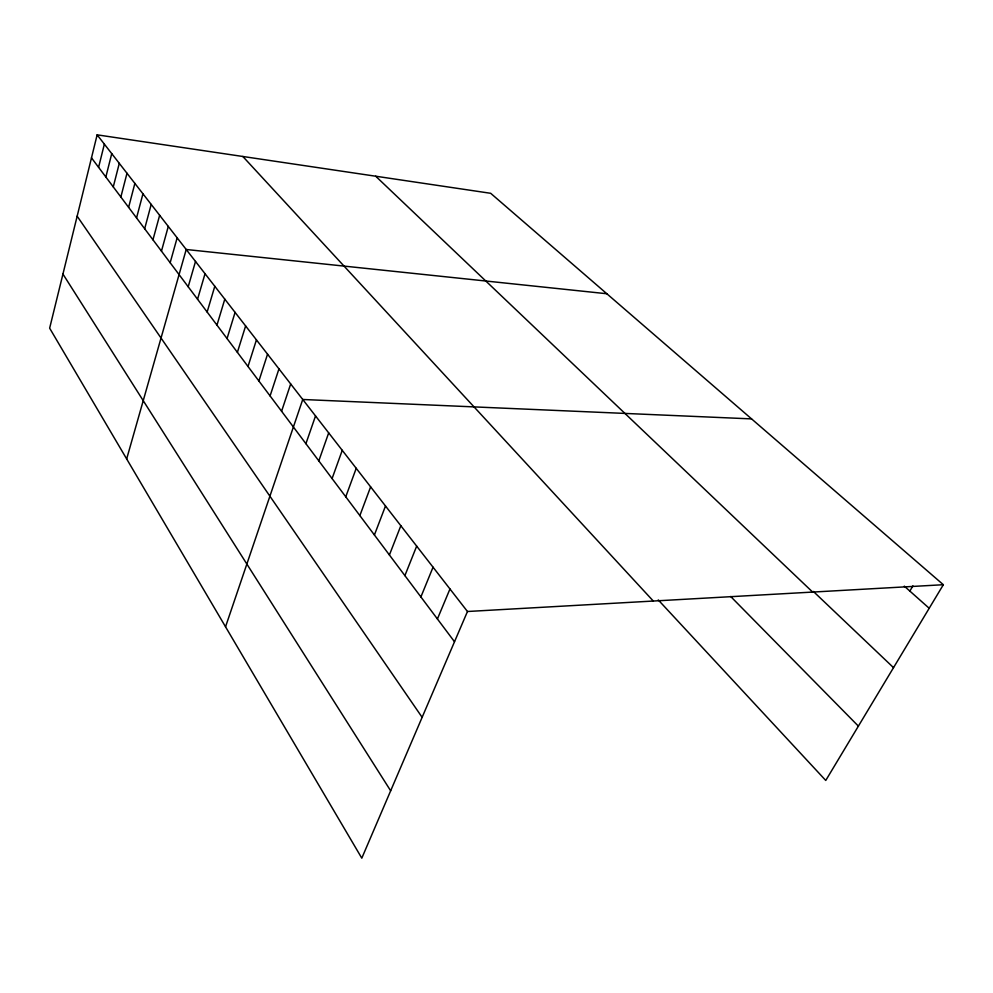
<?xml version="1.0" encoding="UTF-8"?>
<svg xmlns="http://www.w3.org/2000/svg" width="993" height="993" viewBox="0 0 993 993"><rect width="100%" height="100%" fill="white"/><g stroke="black" fill="none" stroke-linecap="round" stroke-linejoin="round"><path stroke-width="1.49" d="M97.14 134.837L49.65 328.174L361.8 858.163L467.467 611.502L97.14 134.837L490.679 193.3L943.35 584.716L825.754 780.448L658.247 599.921M98.592 167.321L104.364 144.122M105.854 177.002L111.737 153.63M113.276 186.895L119.284 163.336M120.861 197.011L126.992 173.254M128.618 207.351L134.874 183.407M136.55 217.914L142.942 193.796M144.668 228.738L151.197 204.409M152.959 239.797L159.65 215.282M161.462 251.13L168.289 226.416M170.163 262.723L177.151 237.811M126.657 458.94L186.212 249.491L606.835 293.742M188.198 286.766L195.509 261.444M197.557 299.241L205.03 273.708M207.14 312.013L214.798 286.269M216.971 325.108L224.803 299.154M227.049 338.551L235.08 312.373M237.389 352.341L245.619 325.94M248.002 366.479L256.442 339.867M258.9 381.002L267.551 354.166M270.084 395.922L278.959 368.862M281.59 411.251L290.688 383.956M225.535 626.819L302.741 399.484L751.577 418.897M305.918 443.685L315.526 415.93M318.815 460.876L328.683 432.874M332.084 478.564L342.25 450.325M345.763 496.798L356.226 468.311M359.863 515.59L370.625 486.855M374.411 534.979L385.495 505.996M389.405 554.975L400.837 525.731M404.896 575.617L416.675 546.125M420.895 596.942L433.047 567.202M437.416 618.974L449.966 588.973M909.849 591.071L912.915 585.87M467.467 611.502L943.35 584.716M904.3 586.143L929.2 608.275M813.391 591.468L893.526 667.656M375.702 176.22L812.646 592.076M730.674 596.495L858.386 726.131M242.826 156.472L653.295 601.038M91.48 157.85L454.509 641.751M77.156 216.189L422.137 717.331M62.944 274.068L390.659 790.788"/></g></svg>
